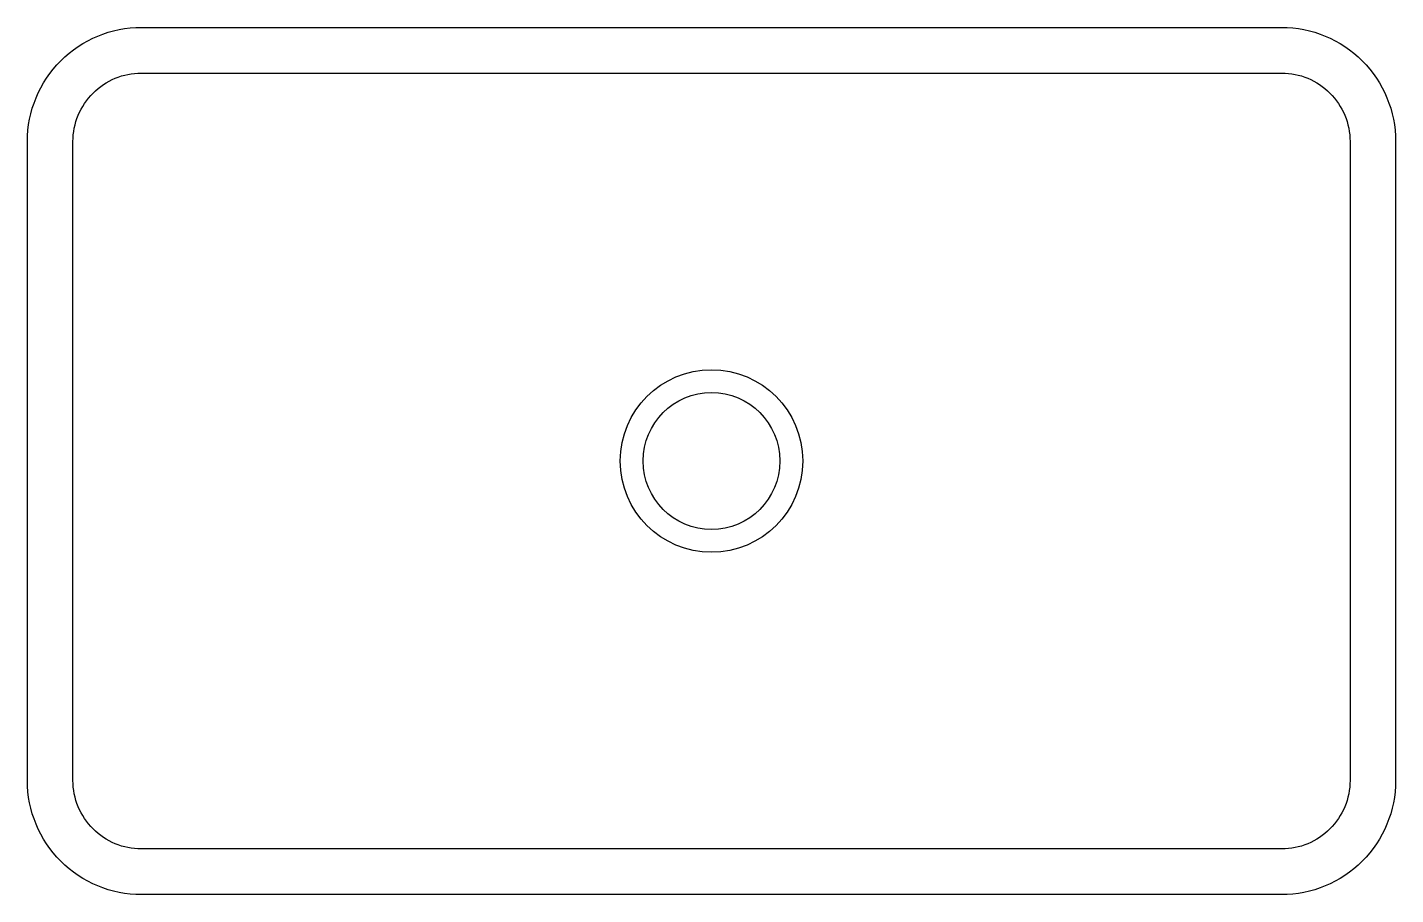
# Model space of a CAD drawing. Extents: x -0.3 to 0.3, y -0.19 to 0.19.
import ezdxf

# ---------------------------------------------------------------- set-up
doc = ezdxf.new("R2010")
doc.units = 0
doc.header["$MEASUREMENT"] = 0
doc.layers.add('A-PECAS', color=2, linetype='CONTINUOUS')
doc.layers.add('ESC1-50', color=1, linetype='CONTINUOUS')

msp = doc.modelspace()

# ---------------------------------------------------------------- linework, layer by layer
at = {"layer": 'A-PECAS'}
msp.add_lwpolyline([(0.3, 0.14), (0.3, -0.14, -0.414214), (0.25, -0.19), (-0.25, -0.19, -0.414214), (-0.3, -0.14), (-0.3, 0.14, -0.414214), (-0.25, 0.19), (0.25, 0.19, -0.414214)], format="xyb", close=True, dxfattribs=at)
msp.add_circle((0, 0), 0.03, dxfattribs=at)
at = {"layer": 'ESC1-50'}
msp.add_lwpolyline([(-0.25, 0.17), (0.25, 0.17, -0.414214), (0.28, 0.14), (0.28, -0.14, -0.414214), (0.25, -0.17), (-0.25, -0.17, -0.414214), (-0.28, -0.14), (-0.28, 0.14, -0.414214)], format="xyb", close=True, dxfattribs=at)
msp.add_circle((0, 0), 0.04, dxfattribs=at)

doc.saveas('drawing.dxf')
